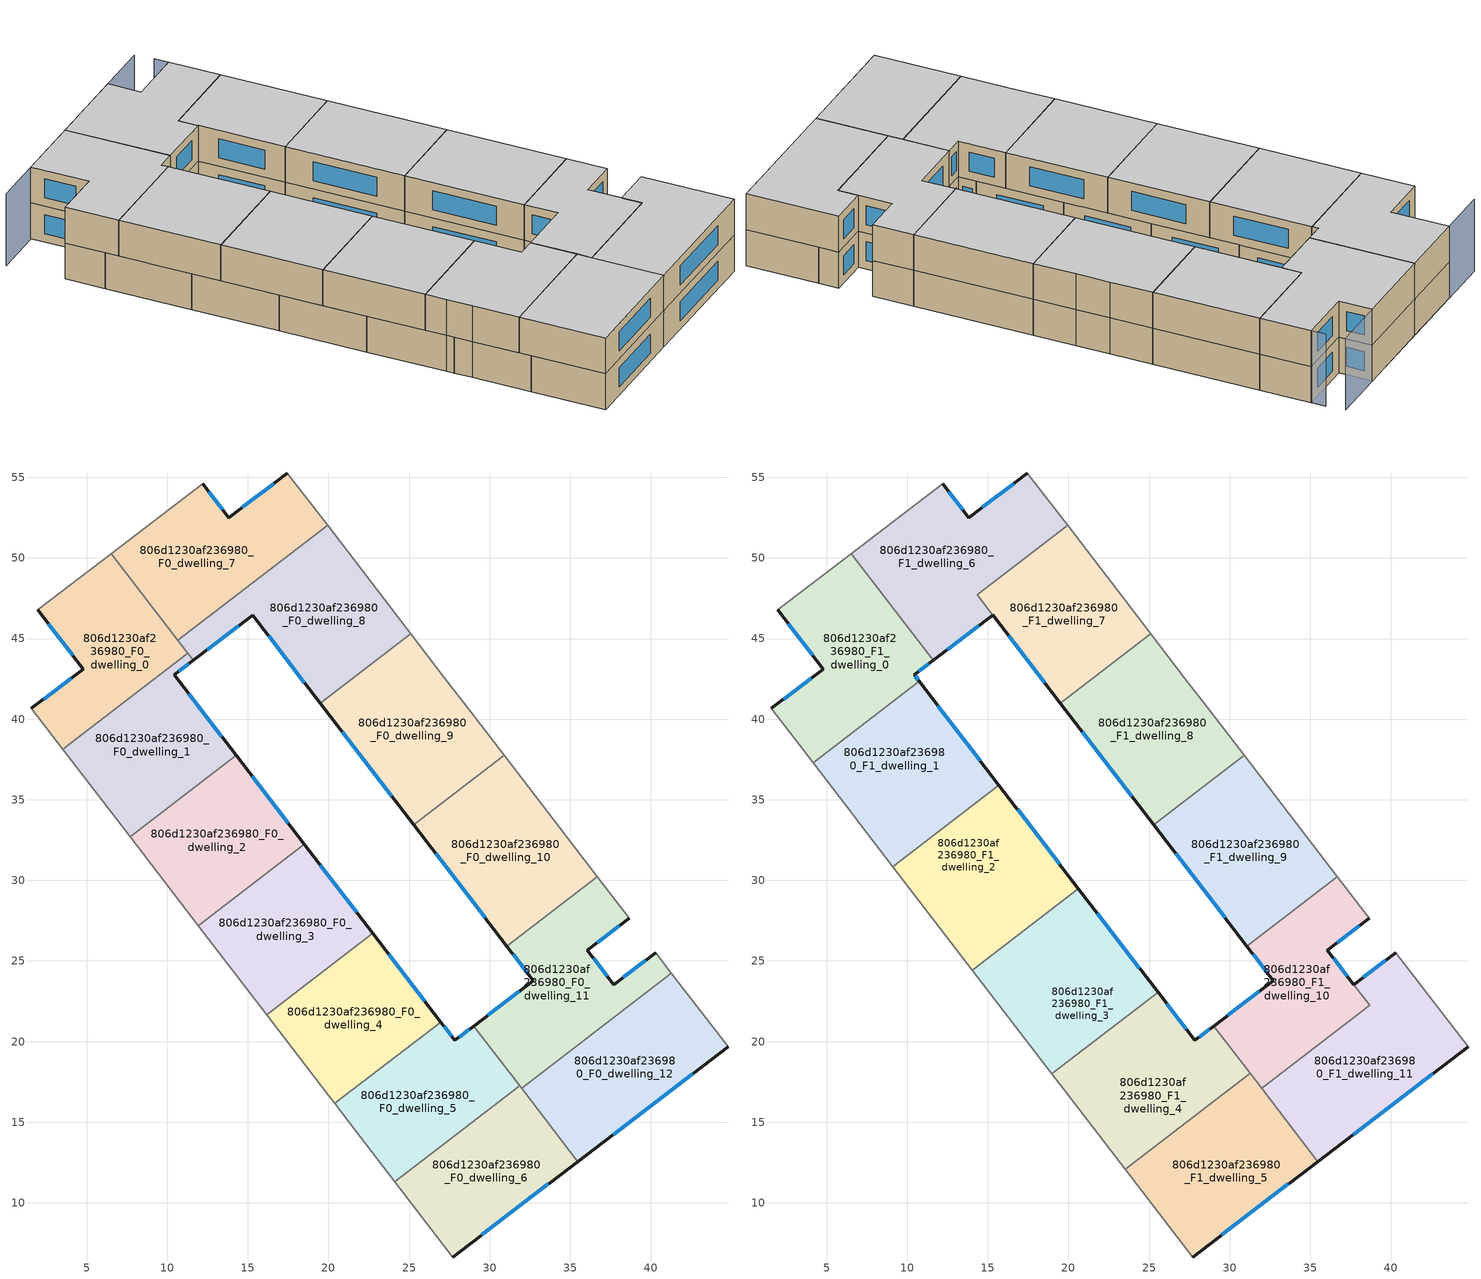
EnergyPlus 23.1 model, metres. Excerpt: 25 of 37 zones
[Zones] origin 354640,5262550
806d1230af236980_F0_dwelling_0
 floor ground (EU_floor_Construction): 6.52,50.27 11.27,44.08 3.53,38.13 1.58,40.66 4.79,43.11 1.96,46.79 z0
 wall outside (EU_wall_Construction): 1.96,46.79 4.79,43.11 1.58,40.66 z0:3
 wall to 806d1230af236980_F0_dwelling_1 (EU_wall_Construction): 3.53,38.13 11.27,44.08 z0:3
 wall adiabatic (EU_wall_Construction): 1.58,40.66 3.53,38.13 / 6.52,50.27 1.96,46.79 z0:3
 wall to 806d1230af236980_F0_dwelling_7 (EU_wall_Construction): 10.66,44.88 6.52,50.27 z0:3
 wall to 806d1230af236980_F0_dwelling_8 (EU_wall_Construction): 11.27,44.08 10.66,44.88 z0:3
 window (EU_Window_Construction): 4.04,42.53 2.34,41.23 / 2.63,45.92 4.13,43.97 z0.7:2.3
806d1230af236980_F0_dwelling_1
 floor ground (EU_floor_Construction): 11.6,43.65 10.43,42.75 14.28,37.75 7.7,32.7 3.53,38.13 11.27,44.08 z0
 wall outside (EU_wall_Construction): 14.28,37.75 10.43,42.75 11.6,43.65 z0:3
 wall to 806d1230af236980_F0_dwelling_2 (EU_wall_Construction): 7.7,32.7 14.28,37.75 z0:3
 wall adiabatic (EU_wall_Construction): 3.53,38.13 7.7,32.7 z0:3
 wall to 806d1230af236980_F0_dwelling_8 (EU_wall_Construction): 11.6,43.65 11.27,44.08 z0:3
 window (EU_Window_Construction): 10.71,42.96 11.33,43.44 / 13.37,38.92 11.33,41.58 z0.7:2.3
806d1230af236980_F0_dwelling_10
 floor ground (EU_floor_Construction): 30.9,37.76 36.69,30.22 31.07,25.91 25.29,33.45 z0
 wall outside (EU_wall_Construction): 25.29,33.45 31.07,25.91 z0:3
 wall to 806d1230af236980_F0_dwelling_9 (EU_wall_Construction): 30.9,37.76 25.29,33.45 z0:3
 wall adiabatic (EU_wall_Construction): 36.69,30.22 30.9,37.76 z0:3
 wall to 806d1230af236980_F0_dwelling_11 (EU_wall_Construction): 31.07,25.91 36.69,30.22 z0:3
 window (EU_Window_Construction): 26.65,31.68 29.72,27.68 z0.7:2.3
806d1230af236980_F0_dwelling_11
 floor ground (EU_floor_Construction): 38.66,27.65 36.06,25.67 37.69,23.54 40.29,25.52 41.28,24.24 31.98,17.1 29.02,20.96 32.71,23.79 31.07,25.91 36.69,30.22 z0
 wall outside (EU_wall_Construction): 40.29,25.52 37.69,23.54 36.06,25.67 38.66,27.65 / 31.07,25.91 32.71,23.79 29.02,20.96 z0:3
 wall adiabatic (EU_wall_Construction): 41.28,24.24 40.29,25.52 / 38.66,27.65 36.69,30.22 z0:3
 wall to 806d1230af236980_F0_dwelling_12 (EU_wall_Construction): 31.98,17.1 41.28,24.24 z0:3
 wall to 806d1230af236980_F0_dwelling_6 (EU_wall_Construction): 29.02,20.96 31.98,17.1 z0:3
 window (EU_Window_Construction): 39.68,25.06 38.3,24.01 / 31.84,23.12 29.88,21.63 / 31.46,25.41 32.32,24.29 / 36.67,26.14 38.05,27.19 / 37.31,24.04 36.45,25.17 z0.7:2.3
806d1230af236980_F0_dwelling_12
 floor ground (EU_floor_Construction): 41.28,24.24 44.78,19.67 35.47,12.56 31.98,17.1 z0
 wall outside (EU_wall_Construction): 35.47,12.56 44.78,19.67 z0:3
 wall adiabatic (EU_wall_Construction): 44.78,19.67 41.28,24.24 z0:3
 wall to 806d1230af236980_F0_dwelling_6 (EU_wall_Construction): 31.98,17.1 35.47,12.56 z0:3
 window (EU_Window_Construction): 37.65,14.23 42.6,18 z0.7:2.3
806d1230af236980_F0_dwelling_2
 floor ground (EU_floor_Construction): 14.28,37.75 18.51,32.23 11.93,27.18 7.7,32.7 z0
 wall outside (EU_wall_Construction): 18.51,32.23 14.28,37.75 z0:3
 wall to 806d1230af236980_F0_dwelling_3 (EU_wall_Construction): 11.93,27.18 18.51,32.23 z0:3
 wall adiabatic (EU_wall_Construction): 7.7,32.7 11.93,27.18 z0:3
 window (EU_Window_Construction): 17.51,33.53 15.27,36.45 z0.7:2.3
806d1230af236980_F0_dwelling_3
 floor ground (EU_floor_Construction): 18.51,32.23 22.74,26.72 16.16,21.67 11.93,27.18 z0
 wall outside (EU_wall_Construction): 22.74,26.72 18.51,32.23 z0:3
 wall to 806d1230af236980_F0_dwelling_4 (EU_wall_Construction): 16.16,21.67 22.74,26.72 z0:3
 wall adiabatic (EU_wall_Construction): 11.93,27.18 16.16,21.67 z0:3
 window (EU_Window_Construction): 21.74,28.02 19.5,30.94 z0.7:2.3
806d1230af236980_F0_dwelling_4
 floor ground (EU_floor_Construction): 22.74,26.72 26.97,21.21 20.39,16.16 20.02,16.65 16.16,21.67 z0
 wall outside (EU_wall_Construction): 26.97,21.21 22.74,26.72 z0:3
 wall adiabatic (EU_wall_Construction): 16.16,21.67 20.02,16.65 20.39,16.16 z0:3
 wall to 806d1230af236980_F0_dwelling_5 (EU_wall_Construction): 20.39,16.16 26.97,21.21 z0:3
 window (EU_Window_Construction): 25.98,22.51 23.73,25.43 z0.7:2.3
806d1230af236980_F0_dwelling_5
 floor ground (EU_floor_Construction): 29.02,20.96 31.86,17.26 24.12,11.31 21.26,15.04 20.39,16.16 26.97,21.21 27.85,20.07 z0
 wall outside (EU_wall_Construction): 29.02,20.96 27.85,20.07 26.97,21.21 z0:3
 wall to 806d1230af236980_F0_dwelling_6 (EU_wall_Construction): 24.12,11.31 31.86,17.26 29.02,20.96 z0:3
 wall adiabatic (EU_wall_Construction): 20.39,16.16 21.26,15.04 24.12,11.31 z0:3
 window (EU_Window_Construction): 27.64,20.34 27.17,20.94 / 28.74,20.75 28.12,20.28 z0.7:2.3
806d1230af236980_F0_dwelling_6
 floor ground (EU_floor_Construction): 31.86,17.26 35.47,12.56 27.7,6.64 24.12,11.31 z0
 wall outside (EU_wall_Construction): 27.7,6.64 35.47,12.56 z0:3
 wall adiabatic (EU_wall_Construction): 24.12,11.31 27.7,6.64 z0:3
 window (EU_Window_Construction): 29.52,8.03 33.64,11.17 z0.7:2.3
806d1230af236980_F0_dwelling_7
 floor ground (EU_floor_Construction): 17.46,55.27 19.95,52.01 10.66,44.88 6.52,50.27 12.19,54.6 13.81,52.49 z0
 wall outside (EU_wall_Construction): 17.46,55.27 13.81,52.49 12.19,54.6 z0:3
 wall to 806d1230af236980_F0_dwelling_8 (EU_wall_Construction): 10.66,44.88 19.95,52.01 z0:3
 wall adiabatic (EU_wall_Construction): 12.19,54.6 6.52,50.27 / 19.95,52.01 17.46,55.27 z0:3
 window (EU_Window_Construction): 13.43,52.98 12.57,54.1 / 16.6,54.61 14.67,53.14 z0.7:2.3
806d1230af236980_F0_dwelling_8
 floor ground (EU_floor_Construction): 19.95,52.01 25.11,45.29 19.5,40.98 15.3,46.46 11.6,43.65 10.66,44.88 z0
 wall outside (EU_wall_Construction): 11.6,43.65 15.3,46.46 19.5,40.98 z0:3
 wall adiabatic (EU_wall_Construction): 25.11,45.29 19.95,52.01 z0:3
 wall to 806d1230af236980_F0_dwelling_9 (EU_wall_Construction): 19.5,40.98 25.11,45.29 z0:3
 window (EU_Window_Construction): 12.47,44.31 14.43,45.8 / 16.29,45.17 18.52,42.27 z0.7:2.3
806d1230af236980_F0_dwelling_9
 floor ground (EU_floor_Construction): 27.19,42.58 28.82,40.47 30.9,37.76 25.29,33.45 19.5,40.98 25.11,45.29 z0
 wall outside (EU_wall_Construction): 19.5,40.98 25.29,33.45 z0:3
 wall adiabatic (EU_wall_Construction): 30.9,37.76 28.82,40.47 27.19,42.58 25.11,45.29 z0:3
 window (EU_Window_Construction): 20.86,39.21 23.93,35.22 z0.7:2.3
806d1230af236980_F1_dwelling_0
 floor to 806d1230af236980_F0_dwelling_0 (EU_floor_Construction): 6.52,50.27 11.27,44.08 3.53,38.13 1.58,40.66 4.79,43.11 1.96,46.79 z3
 floor to 806d1230af236980_F0_dwelling_1 (EU_floor_Construction): 11.27,44.08 11.6,43.65 10.43,42.75 10.75,42.34 4.17,37.29 3.53,38.13 z3
 wall outside (EU_wall_Construction): 10.75,42.34 10.43,42.75 11.6,43.65 / 1.96,46.79 4.79,43.11 1.58,40.66 z3:6
 wall to 806d1230af236980_F1_dwelling_6 (EU_wall_Construction): 11.6,43.65 6.52,50.27 z3:6
 wall to 806d1230af236980_F1_dwelling_1 (EU_wall_Construction): 4.17,37.29 10.75,42.34 z3:6
 wall adiabatic (EU_wall_Construction): 1.58,40.66 4.17,37.29 / 6.52,50.27 1.96,46.79 z3:6
 window (EU_Window_Construction): 10.71,42.96 11.33,43.44 / 10.67,42.44 10.5,42.66 / 4.04,42.53 2.34,41.23 / 2.63,45.92 4.13,43.97 z3.7:5.3
 ceiling to 806d1230af236980_F2_dwelling_0 (EU_floor_Construction): 10.75,42.34 10.43,42.75 11.6,43.65 6.52,50.27 1.96,46.79 4.79,43.11 1.58,40.66 4.17,37.29 z6
806d1230af236980_F1_dwelling_1
 floor to 806d1230af236980_F0_dwelling_1 (EU_floor_Construction): 10.75,42.34 14.27,37.75 7.7,32.7 4.17,37.29 z3
 floor to 806d1230af236980_F0_dwelling_2 (EU_floor_Construction): 14.27,37.75 15.69,35.91 9.11,30.86 7.7,32.7 z3
 wall outside (EU_wall_Construction): 15.69,35.91 10.75,42.34 z3:6
 wall to 806d1230af236980_F1_dwelling_2 (EU_wall_Construction): 9.11,30.86 15.69,35.91 z3:6
 wall adiabatic (EU_wall_Construction): 4.17,37.29 9.11,30.86 z3:6
 window (EU_Window_Construction): 14.53,37.42 11.91,40.83 z3.7:5.3
 ceiling to 806d1230af236980_F2_dwelling_1 (EU_floor_Construction): 15.69,35.91 10.75,42.34 4.17,37.29 9.11,30.86 z6
806d1230af236980_F1_dwelling_10
 floor to 806d1230af236980_F0_dwelling_11 (EU_floor_Construction): 36.69,30.22 38.66,27.65 36.06,25.67 38.68,22.24 31.98,17.1 29.02,20.96 32.71,23.79 31.07,25.91 z3
 wall outside (EU_wall_Construction): 31.07,25.91 32.71,23.79 29.02,20.96 / 37.69,23.54 36.06,25.67 38.66,27.65 z3:6
 wall to 806d1230af236980_F1_dwelling_9 (EU_wall_Construction): 36.69,30.22 31.07,25.91 z3:6
 wall adiabatic (EU_wall_Construction): 38.66,27.65 36.69,30.22 z3:6
 wall to 806d1230af236980_F1_dwelling_11 (EU_wall_Construction): 31.98,17.1 38.68,22.24 37.69,23.54 z3:6
 wall to 806d1230af236980_F1_dwelling_4 (EU_wall_Construction): 29.02,20.96 31.27,18.04 z3:6
 wall to 806d1230af236980_F1_dwelling_5 (EU_wall_Construction): 31.27,18.04 31.98,17.1 z3:6
 window (EU_Window_Construction): 31.84,23.12 29.88,21.63 / 31.46,25.41 32.32,24.29 / 36.67,26.14 38.05,27.19 / 37.31,24.04 36.45,25.17 z3.7:5.3
 ceiling to 806d1230af236980_F2_dwelling_10 (EU_floor_Construction): 38.68,22.24 36.06,25.67 38.66,27.65 36.69,30.22 31.07,25.91 32.71,23.79 29.02,20.96 31.98,17.1 z6
806d1230af236980_F1_dwelling_11
 floor to 806d1230af236980_F0_dwelling_12 (EU_floor_Construction): 41.28,24.23 44.78,19.67 35.47,12.56 31.98,17.1 z3
 floor to 806d1230af236980_F0_dwelling_11 (EU_floor_Construction): 40.29,25.52 41.28,24.23 38.68,22.24 37.69,23.54 z3
 wall outside (EU_wall_Construction): 40.29,25.52 37.69,23.54 / 35.47,12.56 44.78,19.67 z3:6
 wall adiabatic (EU_wall_Construction): 44.78,19.67 40.29,25.52 z3:6
 wall to 806d1230af236980_F1_dwelling_5 (EU_wall_Construction): 31.98,17.1 35.47,12.56 z3:6
 window (EU_Window_Construction): 39.68,25.06 38.3,24.01 / 37.65,14.23 42.6,18 z3.7:5.3
 ceiling to 806d1230af236980_F2_dwelling_11 (EU_floor_Construction): 44.78,19.67 40.29,25.52 37.69,23.54 38.68,22.24 31.98,17.1 35.47,12.56 z6
806d1230af236980_F1_dwelling_2
 floor to 806d1230af236980_F0_dwelling_2 (EU_floor_Construction): 15.69,35.91 18.51,32.23 11.93,27.18 9.11,30.86 z3
 floor to 806d1230af236980_F0_dwelling_3 (EU_floor_Construction): 18.51,32.23 20.62,29.48 14.04,24.43 11.93,27.18 z3
 wall outside (EU_wall_Construction): 20.62,29.48 15.69,35.91 z3:6
 wall to 806d1230af236980_F1_dwelling_3 (EU_wall_Construction): 14.04,24.43 20.62,29.48 z3:6
 wall adiabatic (EU_wall_Construction): 9.11,30.86 14.04,24.43 z3:6
 window (EU_Window_Construction): 19.46,30.99 16.85,34.4 z3.7:5.3
 ceiling to 806d1230af236980_F2_dwelling_2 (EU_floor_Construction): 20.62,29.48 15.69,35.91 9.11,30.86 14.04,24.43 z6
806d1230af236980_F1_dwelling_3
 floor to 806d1230af236980_F0_dwelling_3 (EU_floor_Construction): 20.62,29.48 22.74,26.72 16.16,21.67 14.04,24.43 z3
 floor to 806d1230af236980_F0_dwelling_4 (EU_floor_Construction): 22.74,26.72 25.56,23.05 18.98,18 16.16,21.67 z3
 wall outside (EU_wall_Construction): 25.56,23.05 20.62,29.48 z3:6
 wall to 806d1230af236980_F1_dwelling_4 (EU_wall_Construction): 18.98,18 25.56,23.05 z3:6
 wall adiabatic (EU_wall_Construction): 14.04,24.43 18.98,18 z3:6
 window (EU_Window_Construction): 24.4,24.56 21.78,27.97 z3.7:5.3
 ceiling to 806d1230af236980_F2_dwelling_3 (EU_floor_Construction): 25.56,23.05 20.62,29.48 14.04,24.43 18.98,18 z6
806d1230af236980_F1_dwelling_4
 floor to 806d1230af236980_F0_dwelling_4 (EU_floor_Construction): 25.56,23.05 26.97,21.21 20.39,16.16 20.02,16.65 18.98,18 z3
 floor to 806d1230af236980_F0_dwelling_5 (EU_floor_Construction): 29.02,20.96 31.27,18.04 23.52,12.09 21.26,15.04 20.39,16.16 26.97,21.21 27.85,20.07 z3
 wall outside (EU_wall_Construction): 29.02,20.96 27.85,20.07 25.56,23.05 z3:6
 wall to 806d1230af236980_F1_dwelling_5 (EU_wall_Construction): 23.52,12.09 31.27,18.04 z3:6
 wall adiabatic (EU_wall_Construction): 18.98,18 20.02,16.65 21.26,15.04 23.52,12.09 z3:6
 window (EU_Window_Construction): 27.31,20.77 26.1,22.35 / 28.74,20.75 28.12,20.28 z3.7:5.3
 ceiling to 806d1230af236980_F2_dwelling_4 (EU_floor_Construction): 31.27,18.04 29.02,20.96 27.85,20.07 25.56,23.05 18.98,18 20.02,16.65 21.26,15.04 23.52,12.09 z6
806d1230af236980_F1_dwelling_5
 floor to 806d1230af236980_F0_dwelling_6 (EU_floor_Construction): 31.86,17.26 35.47,12.56 27.7,6.64 24.12,11.31 z3
 floor to 806d1230af236980_F0_dwelling_5 (EU_floor_Construction): 31.27,18.04 31.86,17.26 24.12,11.31 23.52,12.09 z3
 wall outside (EU_wall_Construction): 27.7,6.64 35.47,12.56 z3:6
 wall adiabatic (EU_wall_Construction): 23.52,12.09 27.7,6.64 z3:6
 window (EU_Window_Construction): 29.52,8.03 33.64,11.17 z3.7:5.3
 ceiling to 806d1230af236980_F2_dwelling_5 (EU_floor_Construction): 35.47,12.56 31.27,18.04 23.52,12.09 27.7,6.64 z6
806d1230af236980_F1_dwelling_6
 floor to 806d1230af236980_F0_dwelling_7 (EU_floor_Construction): 17.46,55.27 19.95,52.01 10.66,44.88 6.52,50.27 12.19,54.6 13.81,52.49 z3
 floor to 806d1230af236980_F0_dwelling_8 (EU_floor_Construction): 14.34,47.71 15.3,46.46 11.6,43.65 10.66,44.88 z3
 wall outside (EU_wall_Construction): 17.46,55.27 13.81,52.49 12.19,54.6 / 11.6,43.65 15.3,46.46 z3:6
 wall adiabatic (EU_wall_Construction): 12.19,54.6 6.52,50.27 / 19.95,52.01 17.46,55.27 z3:6
 wall to 806d1230af236980_F1_dwelling_7 (EU_wall_Construction): 15.3,46.46 14.34,47.71 19.95,52.01 z3:6
 window (EU_Window_Construction): 13.43,52.98 12.57,54.1 / 16.6,54.61 14.67,53.14 / 12.47,44.31 14.43,45.8 z3.7:5.3
 ceiling to 806d1230af236980_F2_dwelling_6 (EU_floor_Construction): 15.3,46.46 14.34,47.71 19.95,52.01 17.46,55.27 13.81,52.49 12.19,54.6 6.52,50.27 11.6,43.65 z6
806d1230af236980_F1_dwelling_7
 floor to 806d1230af236980_F0_dwelling_8 (EU_floor_Construction): 19.95,52.01 25.11,45.29 19.5,40.98 14.34,47.71 z3
 wall outside (EU_wall_Construction): 15.3,46.46 19.5,40.98 z3:6
 wall to 806d1230af236980_F1_dwelling_8 (EU_wall_Construction): 19.5,40.98 25.11,45.29 z3:6
 wall adiabatic (EU_wall_Construction): 25.11,45.29 19.95,52.01 z3:6
 window (EU_Window_Construction): 16.29,45.17 18.52,42.27 z3.7:5.3
 ceiling to 806d1230af236980_F2_dwelling_7 (EU_floor_Construction): 25.11,45.29 19.95,52.01 14.34,47.71 19.5,40.98 z6
806d1230af236980_F1_dwelling_8
 floor to 806d1230af236980_F0_dwelling_9 (EU_floor_Construction): 27.19,42.58 28.82,40.47 30.9,37.76 25.29,33.45 19.5,40.98 25.11,45.29 z3
 wall outside (EU_wall_Construction): 19.5,40.98 25.29,33.45 z3:6
 wall to 806d1230af236980_F1_dwelling_9 (EU_wall_Construction): 25.29,33.45 30.9,37.76 z3:6
 wall adiabatic (EU_wall_Construction): 30.9,37.76 28.82,40.47 27.19,42.58 25.11,45.29 z3:6
 window (EU_Window_Construction): 20.86,39.21 23.93,35.22 z3.7:5.3
 ceiling to 806d1230af236980_F2_dwelling_8 (EU_floor_Construction): 30.9,37.76 28.82,40.47 27.19,42.58 25.11,45.29 19.5,40.98 25.29,33.45 z6
806d1230af236980_F1_dwelling_9
 floor to 806d1230af236980_F0_dwelling_10 (EU_floor_Construction): 30.9,37.76 36.69,30.22 31.07,25.91 25.29,33.45 z3
 wall outside (EU_wall_Construction): 25.29,33.45 31.07,25.91 z3:6
 wall adiabatic (EU_wall_Construction): 36.69,30.22 30.9,37.76 z3:6
 window (EU_Window_Construction): 26.65,31.68 29.72,27.68 z3.7:5.3
 ceiling to 806d1230af236980_F2_dwelling_9 (EU_floor_Construction): 36.69,30.22 30.9,37.76 25.29,33.45 31.07,25.91 z6
shading: 27.67,41.89 16.76,56.18 / 15.73,57.3 -1.34,44.27 z0:6
[Building]
EU S2 Campaign: North Axis=0; Terrain=City; Solar Distribution=FullExterior
[Site:Location]
Budapest.Ferenc.Liszt.Intl.AP: Latitude=47.437; Longitude=19.256; Time Zone=1; Elevation=185
[SizingPeriod:WeatherFileDays]
AnnualSizingPeriod: Begin Month=1; Begin Day of Month=1; End Month=12; End Day of Month=31; Day of Week for Start Day=Monday; Use Weather File Daylight Saving Period=No; Use Weather File Rain and Snow Indicators=No
[MATERIAL]
EU_InternalMass_Material: Roughness=MediumRough; Thickness=0.1; Conductivity=1; Density=1800; Specific Heat=900; Thermal Absorptance=0.9; Solar Absorptance=0.7; Visible Absorptance=0.7
[MATERIAL:NOMASS] Roughness=MediumRough; Thermal Absorptance=0.9; Solar Absorptance=0.7; Visible Absorptance=0.7
Name | Thermal Resistance
EU_wall_NoMass | 0.832559
EU_floor_NoMass | 0.872794
[WINDOWMATERIAL:SIMPLEGLAZINGSYSTEM]
EU_Window_SimpleGlazing: UFactor=2.79869; Solar Heat Gain Coefficient=0.75; Visible Transmittance=0.75
[CONSTRUCTION]
EU_wall_Construction: EU_wall_NoMass
EU_floor_Construction: EU_floor_NoMass
EU_Window_Construction: EU_Window_SimpleGlazing
EU_InternalMass_Construction: EU_InternalMass_Material
[ZONE] Type=1; Multiplier=1; Ceiling Height=autocalculate; Floor Area=autocalculate; Part of Total Floor Area=Yes
Name | Volume
806d1230af236980_F0_dwelling_0 | 172.861
806d1230af236980_F1_dwelling_0; 806d1230af236980_F0_dwelling_10; 806d1230af236980_F0_dwelling_8; 806d1230af236980_F1_dwelling_9 | 201.675
806d1230af236980_F0_dwelling_1 | 172.847
806d1230af236980_F1_dwelling_1; 806d1230af236980_F0_dwelling_12 | 201.673
806d1230af236980_F1_dwelling_10 | 185.695
806d1230af236980_F0_dwelling_11 | 201.661
806d1230af236980_F1_dwelling_11 | 217.629
806d1230af236980_F0_dwelling_2; 806d1230af236980_F0_dwelling_6 | 172.86
806d1230af236980_F1_dwelling_2 | 201.653
806d1230af236980_F0_dwelling_3 | 172.857
806d1230af236980_F1_dwelling_3 | 201.687
806d1230af236980_F0_dwelling_4 | 172.848
806d1230af236980_F1_dwelling_4 | 201.69
806d1230af236980_F0_dwelling_5 | 172.867
806d1230af236980_F1_dwelling_5 | 201.652
806d1230af236980_F1_dwelling_6 | 223.427
806d1230af236980_F0_dwelling_7 | 201.654
806d1230af236980_F1_dwelling_7 | 179.832
806d1230af236980_F1_dwelling_8; 806d1230af236980_F0_dwelling_9 | 201.641
[INTERNALMASS] Construction=EU_InternalMass_Construction
Name | Zone or ZoneList | Surface Area
806d1230af236980_F0_dwelling_0_EU_InternalMass | 806d1230af236980_F0_dwelling_0 | 57.6204
806d1230af236980_F0_dwelling_1_EU_InternalMass | 806d1230af236980_F0_dwelling_1 | 57.6157
806d1230af236980_F0_dwelling_2_EU_InternalMass | 806d1230af236980_F0_dwelling_2 | 57.62
806d1230af236980_F0_dwelling_3_EU_InternalMass | 806d1230af236980_F0_dwelling_3 | 57.6191
806d1230af236980_F0_dwelling_4_EU_InternalMass | 806d1230af236980_F0_dwelling_4 | 57.616
806d1230af236980_F0_dwelling_5_EU_InternalMass | 806d1230af236980_F0_dwelling_5 | 57.622
806d1230af236980_F0_dwelling_6_EU_InternalMass | 806d1230af236980_F0_dwelling_6 | 57.6236
806d1230af236980_F0_dwelling_7_EU_InternalMass | 806d1230af236980_F0_dwelling_7 | 67.218
806d1230af236980_F0_dwelling_8_EU_InternalMass | 806d1230af236980_F0_dwelling_8 | 67.2247
806d1230af236980_F0_dwelling_9_EU_InternalMass | 806d1230af236980_F0_dwelling_9 | 67.2138
806d1230af236980_F0_dwelling_10_EU_InternalMass | 806d1230af236980_F0_dwelling_10 | 67.2249
806d1230af236980_F0_dwelling_11_EU_InternalMass | 806d1230af236980_F0_dwelling_11 | 67.2201
806d1230af236980_F0_dwelling_12_EU_InternalMass | 806d1230af236980_F0_dwelling_12 | 67.2244
806d1230af236980_F1_dwelling_0_EU_InternalMass | 806d1230af236980_F1_dwelling_0 | 67.2251
806d1230af236980_F1_dwelling_1_EU_InternalMass | 806d1230af236980_F1_dwelling_1 | 67.2243
806d1230af236980_F1_dwelling_2_EU_InternalMass | 806d1230af236980_F1_dwelling_2 | 67.2176
806d1230af236980_F1_dwelling_3_EU_InternalMass | 806d1230af236980_F1_dwelling_3 | 67.2291
806d1230af236980_F1_dwelling_4_EU_InternalMass | 806d1230af236980_F1_dwelling_4 | 67.23
806d1230af236980_F1_dwelling_5_EU_InternalMass | 806d1230af236980_F1_dwelling_5 | 67.2174
806d1230af236980_F1_dwelling_6_EU_InternalMass | 806d1230af236980_F1_dwelling_6 | 74.4765
806d1230af236980_F1_dwelling_7_EU_InternalMass | 806d1230af236980_F1_dwelling_7 | 59.9662
806d1230af236980_F1_dwelling_8_EU_InternalMass | 806d1230af236980_F1_dwelling_8 | 67.2138
806d1230af236980_F1_dwelling_9_EU_InternalMass | 806d1230af236980_F1_dwelling_9 | 67.2249
806d1230af236980_F1_dwelling_10_EU_InternalMass | 806d1230af236980_F1_dwelling_10 | 61.8979
806d1230af236980_F1_dwelling_11_EU_InternalMass | 806d1230af236980_F1_dwelling_11 | 72.5466
[OTHEREQUIPMENT] Fuel Type=Electricity; Design Level Calculation Method=Watts/Area; Power per Zone Floor Area=1; Fraction Latent=0; Fraction Radiant=0; Fraction Lost=0; Carbon Dioxide Generation Rate=0; EndUse Subcategory=EU_Step8_InternalGains
Name | Zone or ZoneList or Space or SpaceList | Schedule
EU_Step8_InternalGain_806d1230af236980_F0_dwelling_0_f000 | 806d1230af236980_F0_dwelling_0 | EU_Step8_GainSchedule_806d1230af236980_F0_dwelling_0_f000
EU_Step8_InternalGain_806d1230af236980_F0_dwelling_1_f000 | 806d1230af236980_F0_dwelling_1 | EU_Step8_GainSchedule_806d1230af236980_F0_dwelling_1_f000
EU_Step8_InternalGain_806d1230af236980_F0_dwelling_2_f000 | 806d1230af236980_F0_dwelling_2 | EU_Step8_GainSchedule_806d1230af236980_F0_dwelling_2_f000
EU_Step8_InternalGain_806d1230af236980_F0_dwelling_3_f000 | 806d1230af236980_F0_dwelling_3 | EU_Step8_GainSchedule_806d1230af236980_F0_dwelling_3_f000
EU_Step8_InternalGain_806d1230af236980_F0_dwelling_4_f000 | 806d1230af236980_F0_dwelling_4 | EU_Step8_GainSchedule_806d1230af236980_F0_dwelling_4_f000
EU_Step8_InternalGain_806d1230af236980_F0_dwelling_5_f000 | 806d1230af236980_F0_dwelling_5 | EU_Step8_GainSchedule_806d1230af236980_F0_dwelling_5_f000
EU_Step8_InternalGain_806d1230af236980_F0_dwelling_6_f000 | 806d1230af236980_F0_dwelling_6 | EU_Step8_GainSchedule_806d1230af236980_F0_dwelling_6_f000
EU_Step8_InternalGain_806d1230af236980_F0_dwelling_7_f000 | 806d1230af236980_F0_dwelling_7 | EU_Step8_GainSchedule_806d1230af236980_F0_dwelling_7_f000
EU_Step8_InternalGain_806d1230af236980_F0_dwelling_8_f000 | 806d1230af236980_F0_dwelling_8 | EU_Step8_GainSchedule_806d1230af236980_F0_dwelling_8_f000
EU_Step8_InternalGain_806d1230af236980_F0_dwelling_9_f000 | 806d1230af236980_F0_dwelling_9 | EU_Step8_GainSchedule_806d1230af236980_F0_dwelling_9_f000
EU_Step8_InternalGain_806d1230af236980_F0_dwelling_10_f000 | 806d1230af236980_F0_dwelling_10 | EU_Step8_GainSchedule_806d1230af236980_F0_dwelling_10_f000
EU_Step8_InternalGain_806d1230af236980_F0_dwelling_11_f000 | 806d1230af236980_F0_dwelling_11 | EU_Step8_GainSchedule_806d1230af236980_F0_dwelling_11_f000
EU_Step8_InternalGain_806d1230af236980_F0_dwelling_12_f000 | 806d1230af236980_F0_dwelling_12 | EU_Step8_GainSchedule_806d1230af236980_F0_dwelling_12_f000
EU_Step8_InternalGain_806d1230af236980_F1_dwelling_0_f000 | 806d1230af236980_F1_dwelling_0 | EU_Step8_GainSchedule_806d1230af236980_F1_dwelling_0_f000
EU_Step8_InternalGain_806d1230af236980_F1_dwelling_1_f000 | 806d1230af236980_F1_dwelling_1 | EU_Step8_GainSchedule_806d1230af236980_F1_dwelling_1_f000
EU_Step8_InternalGain_806d1230af236980_F1_dwelling_2_f000 | 806d1230af236980_F1_dwelling_2 | EU_Step8_GainSchedule_806d1230af236980_F1_dwelling_2_f000
EU_Step8_InternalGain_806d1230af236980_F1_dwelling_3_f000 | 806d1230af236980_F1_dwelling_3 | EU_Step8_GainSchedule_806d1230af236980_F1_dwelling_3_f000
EU_Step8_InternalGain_806d1230af236980_F1_dwelling_4_f000 | 806d1230af236980_F1_dwelling_4 | EU_Step8_GainSchedule_806d1230af236980_F1_dwelling_4_f000
EU_Step8_InternalGain_806d1230af236980_F1_dwelling_5_f000 | 806d1230af236980_F1_dwelling_5 | EU_Step8_GainSchedule_806d1230af236980_F1_dwelling_5_f000
EU_Step8_InternalGain_806d1230af236980_F1_dwelling_6_f000 | 806d1230af236980_F1_dwelling_6 | EU_Step8_GainSchedule_806d1230af236980_F1_dwelling_6_f000
EU_Step8_InternalGain_806d1230af236980_F1_dwelling_7_f000 | 806d1230af236980_F1_dwelling_7 | EU_Step8_GainSchedule_806d1230af236980_F1_dwelling_7_f000
EU_Step8_InternalGain_806d1230af236980_F1_dwelling_8_f000 | 806d1230af236980_F1_dwelling_8 | EU_Step8_GainSchedule_806d1230af236980_F1_dwelling_8_f000
EU_Step8_InternalGain_806d1230af236980_F1_dwelling_9_f000 | 806d1230af236980_F1_dwelling_9 | EU_Step8_GainSchedule_806d1230af236980_F1_dwelling_9_f000
EU_Step8_InternalGain_806d1230af236980_F1_dwelling_10_f000 | 806d1230af236980_F1_dwelling_10 | EU_Step8_GainSchedule_806d1230af236980_F1_dwelling_10_f000
EU_Step8_InternalGain_806d1230af236980_F1_dwelling_11_f000 | 806d1230af236980_F1_dwelling_11 | EU_Step8_GainSchedule_806d1230af236980_F1_dwelling_11_f000
[ZONEVENTILATION:DESIGNFLOWRATE] Schedule=EU_AlwaysOn; Design Flow Rate Calculation Method=AirChanges/Hour; Air Changes per Hour=0.475469; Ventilation Type=Natural; Fan Pressure Rise=0; Fan Total Efficiency=1; Constant Term Coefficient=1; Temperature Term Coefficient=0; Velocity Term Coefficient=0; Velocity Squared Term Coefficient=0; Minimum Indoor Temperature=-100; Maximum Indoor Temperature=100; Delta Temperature=-100; Minimum Outdoor Temperature=-100; Maximum Outdoor Temperature=100; Maximum Wind Speed=40
Name | Zone or ZoneList or Space or SpaceList
EU_ConstantAir_806d1230af236980_F0_dwelling_0 | 806d1230af236980_F0_dwelling_0
EU_ConstantAir_806d1230af236980_F0_dwelling_1 | 806d1230af236980_F0_dwelling_1
EU_ConstantAir_806d1230af236980_F0_dwelling_2 | 806d1230af236980_F0_dwelling_2
EU_ConstantAir_806d1230af236980_F0_dwelling_3 | 806d1230af236980_F0_dwelling_3
EU_ConstantAir_806d1230af236980_F0_dwelling_4 | 806d1230af236980_F0_dwelling_4
EU_ConstantAir_806d1230af236980_F0_dwelling_5 | 806d1230af236980_F0_dwelling_5
EU_ConstantAir_806d1230af236980_F0_dwelling_6 | 806d1230af236980_F0_dwelling_6
EU_ConstantAir_806d1230af236980_F0_dwelling_7 | 806d1230af236980_F0_dwelling_7
EU_ConstantAir_806d1230af236980_F0_dwelling_8 | 806d1230af236980_F0_dwelling_8
EU_ConstantAir_806d1230af236980_F0_dwelling_9 | 806d1230af236980_F0_dwelling_9
EU_ConstantAir_806d1230af236980_F0_dwelling_10 | 806d1230af236980_F0_dwelling_10
EU_ConstantAir_806d1230af236980_F0_dwelling_11 | 806d1230af236980_F0_dwelling_11
EU_ConstantAir_806d1230af236980_F0_dwelling_12 | 806d1230af236980_F0_dwelling_12
EU_ConstantAir_806d1230af236980_F1_dwelling_0 | 806d1230af236980_F1_dwelling_0
EU_ConstantAir_806d1230af236980_F1_dwelling_1 | 806d1230af236980_F1_dwelling_1
EU_ConstantAir_806d1230af236980_F1_dwelling_2 | 806d1230af236980_F1_dwelling_2
EU_ConstantAir_806d1230af236980_F1_dwelling_3 | 806d1230af236980_F1_dwelling_3
EU_ConstantAir_806d1230af236980_F1_dwelling_4 | 806d1230af236980_F1_dwelling_4
EU_ConstantAir_806d1230af236980_F1_dwelling_5 | 806d1230af236980_F1_dwelling_5
EU_ConstantAir_806d1230af236980_F1_dwelling_6 | 806d1230af236980_F1_dwelling_6
EU_ConstantAir_806d1230af236980_F1_dwelling_7 | 806d1230af236980_F1_dwelling_7
EU_ConstantAir_806d1230af236980_F1_dwelling_8 | 806d1230af236980_F1_dwelling_8
EU_ConstantAir_806d1230af236980_F1_dwelling_9 | 806d1230af236980_F1_dwelling_9
EU_ConstantAir_806d1230af236980_F1_dwelling_10 | 806d1230af236980_F1_dwelling_10
EU_ConstantAir_806d1230af236980_F1_dwelling_11 | 806d1230af236980_F1_dwelling_11
[HVACTEMPLATE:THERMOSTAT] Constant Heating Setpoint=20; Constant Cooling Setpoint=50
EU_HeatOnly_806d1230af236980_F0_dwelling_0; EU_HeatOnly_806d1230af236980_F0_dwelling_1; EU_HeatOnly_806d1230af236980_F0_dwelling_2; EU_HeatOnly_806d1230af236980_F0_dwelling_3; EU_HeatOnly_806d1230af236980_F0_dwelling_4; EU_HeatOnly_806d1230af236980_F0_dwelling_5; EU_HeatOnly_806d1230af236980_F0_dwelling_6; EU_HeatOnly_806d1230af236980_F0_dwelling_7; EU_HeatOnly_806d1230af236980_F0_dwelling_8; EU_HeatOnly_806d1230af236980_F0_dwelling_9; EU_HeatOnly_806d1230af236980_F0_dwelling_10; EU_HeatOnly_806d1230af236980_F0_dwelling_11; EU_HeatOnly_806d1230af236980_F0_dwelling_12; EU_HeatOnly_806d1230af236980_F1_dwelling_0; EU_HeatOnly_806d1230af236980_F1_dwelling_1; EU_HeatOnly_806d1230af236980_F1_dwelling_2; EU_HeatOnly_806d1230af236980_F1_dwelling_3; EU_HeatOnly_806d1230af236980_F1_dwelling_4; EU_HeatOnly_806d1230af236980_F1_dwelling_5; EU_HeatOnly_806d1230af236980_F1_dwelling_6; EU_HeatOnly_806d1230af236980_F1_dwelling_7; EU_HeatOnly_806d1230af236980_F1_dwelling_8; EU_HeatOnly_806d1230af236980_F1_dwelling_9; EU_HeatOnly_806d1230af236980_F1_dwelling_10; EU_HeatOnly_806d1230af236980_F1_dwelling_11; EU_HeatOnly_806d1230af236980_F2_dwelling_0; EU_HeatOnly_806d1230af236980_F2_dwelling_1; EU_HeatOnly_806d1230af236980_F2_dwelling_2; EU_HeatOnly_806d1230af236980_F2_dwelling_3; EU_HeatOnly_806d1230af236980_F2_dwelling_4; EU_HeatOnly_806d1230af236980_F2_dwelling_5; EU_HeatOnly_806d1230af236980_F2_dwelling_6; EU_HeatOnly_806d1230af236980_F2_dwelling_7; EU_HeatOnly_806d1230af236980_F2_dwelling_8; EU_HeatOnly_806d1230af236980_F2_dwelling_9; EU_HeatOnly_806d1230af236980_F2_dwelling_10; EU_HeatOnly_806d1230af236980_F2_dwelling_11
[HVACTEMPLATE:ZONE:IDEALLOADSAIRSYSTEM] System Availability Schedule=EU_AlwaysOn; Maximum Heating Supply Air Temperature=50; Minimum Cooling Supply Air Temperature=13; Maximum Heating Supply Air Humidity Ratio=0.0156; Minimum Cooling Supply Air Humidity Ratio=0.0077; Heating Limit=NoLimit; Cooling Limit=NoLimit; Heating Availability Schedule=EU_AlwaysOn; Cooling Availability Schedule=EU_CoolingOff; Dehumidification Control Type=ConstantSensibleHeatRatio; Cooling Sensible Heat Ratio=0.7; Dehumidification Setpoint=60; Humidification Control Type=None; Humidification Setpoint=30; Outdoor Air Method=None; Outdoor Air Flow Rate per Person=0.00944; Outdoor Air Flow Rate per Zone Floor Area=0; Outdoor Air Flow Rate per Zone=0; Demand Controlled Ventilation Type=None; Outdoor Air Economizer Type=NoEconomizer; Heat Recovery Type=None; Sensible Heat Recovery Effectiveness=0.7; Latent Heat Recovery Effectiveness=0.65
Name | Template Thermostat
806d1230af236980_F0_dwelling_0 | EU_HeatOnly_806d1230af236980_F0_dwelling_0
806d1230af236980_F0_dwelling_1 | EU_HeatOnly_806d1230af236980_F0_dwelling_1
806d1230af236980_F0_dwelling_2 | EU_HeatOnly_806d1230af236980_F0_dwelling_2
806d1230af236980_F0_dwelling_3 | EU_HeatOnly_806d1230af236980_F0_dwelling_3
806d1230af236980_F0_dwelling_4 | EU_HeatOnly_806d1230af236980_F0_dwelling_4
806d1230af236980_F0_dwelling_5 | EU_HeatOnly_806d1230af236980_F0_dwelling_5
806d1230af236980_F0_dwelling_6 | EU_HeatOnly_806d1230af236980_F0_dwelling_6
806d1230af236980_F0_dwelling_7 | EU_HeatOnly_806d1230af236980_F0_dwelling_7
806d1230af236980_F0_dwelling_8 | EU_HeatOnly_806d1230af236980_F0_dwelling_8
806d1230af236980_F0_dwelling_9 | EU_HeatOnly_806d1230af236980_F0_dwelling_9
806d1230af236980_F0_dwelling_10 | EU_HeatOnly_806d1230af236980_F0_dwelling_10
806d1230af236980_F0_dwelling_11 | EU_HeatOnly_806d1230af236980_F0_dwelling_11
806d1230af236980_F0_dwelling_12 | EU_HeatOnly_806d1230af236980_F0_dwelling_12
806d1230af236980_F1_dwelling_0 | EU_HeatOnly_806d1230af236980_F1_dwelling_0
806d1230af236980_F1_dwelling_1 | EU_HeatOnly_806d1230af236980_F1_dwelling_1
806d1230af236980_F1_dwelling_2 | EU_HeatOnly_806d1230af236980_F1_dwelling_2
806d1230af236980_F1_dwelling_3 | EU_HeatOnly_806d1230af236980_F1_dwelling_3
806d1230af236980_F1_dwelling_4 | EU_HeatOnly_806d1230af236980_F1_dwelling_4
806d1230af236980_F1_dwelling_5 | EU_HeatOnly_806d1230af236980_F1_dwelling_5
806d1230af236980_F1_dwelling_6 | EU_HeatOnly_806d1230af236980_F1_dwelling_6
806d1230af236980_F1_dwelling_7 | EU_HeatOnly_806d1230af236980_F1_dwelling_7
806d1230af236980_F1_dwelling_8 | EU_HeatOnly_806d1230af236980_F1_dwelling_8
806d1230af236980_F1_dwelling_9 | EU_HeatOnly_806d1230af236980_F1_dwelling_9
806d1230af236980_F1_dwelling_10 | EU_HeatOnly_806d1230af236980_F1_dwelling_10
806d1230af236980_F1_dwelling_11 | EU_HeatOnly_806d1230af236980_F1_dwelling_11
[SIZING:ZONE] Zone Cooling Design Supply Air Temperature Input Method=SupplyAirTemperature; Zone Cooling Design Supply Air Temperature=13; Zone Heating Design Supply Air Temperature Input Method=SupplyAirTemperature; Zone Heating Design Supply Air Temperature=50; Zone Cooling Design Supply Air Humidity Ratio=0.008; Zone Heating Design Supply Air Humidity Ratio=0.008; Cooling Design Air Flow Method=DesignDay; Cooling Design Air Flow Rate=0; Cooling Minimum Air Flow per Zone Floor Area=0.000762; Cooling Minimum Air Flow=0; Cooling Minimum Air Flow Fraction=0.2; Heating Design Air Flow Method=DesignDay; Heating Design Air Flow Rate=0; Heating Maximum Air Flow per Zone Floor Area=0.002032; Heating Maximum Air Flow=0.141576; Heating Maximum Air Flow Fraction=0.3; Account for Dedicated Outdoor Air System=No; Dedicated Outdoor Air System Control Strategy=NeutralSupplyAir; Dedicated Outdoor Air Low Setpoint Temperature for Design=autosize; Dedicated Outdoor Air High Setpoint Temperature for Design=autosize; Zone Load Sizing Method=Sensible Load Only No Latent Load; Zone Latent Cooling Design Supply Air Humidity Ratio Input Method=HumidityRatioDifference; Zone Cooling Design Supply Air Humidity Ratio Difference=0.005; Zone Latent Heating Design Supply Air Humidity Ratio Input Method=HumidityRatioDifference; Zone Humidification Design Supply Air Humidity Ratio Difference=0.005
806d1230af236980_F0_dwelling_0; 806d1230af236980_F0_dwelling_1; 806d1230af236980_F0_dwelling_2; 806d1230af236980_F0_dwelling_3; 806d1230af236980_F0_dwelling_4; 806d1230af236980_F0_dwelling_5; 806d1230af236980_F0_dwelling_6; 806d1230af236980_F0_dwelling_7; 806d1230af236980_F0_dwelling_8; 806d1230af236980_F0_dwelling_9; 806d1230af236980_F0_dwelling_10; 806d1230af236980_F0_dwelling_11; 806d1230af236980_F0_dwelling_12; 806d1230af236980_F1_dwelling_0; 806d1230af236980_F1_dwelling_1; 806d1230af236980_F1_dwelling_2; 806d1230af236980_F1_dwelling_3; 806d1230af236980_F1_dwelling_4; 806d1230af236980_F1_dwelling_5; 806d1230af236980_F1_dwelling_6; 806d1230af236980_F1_dwelling_7; 806d1230af236980_F1_dwelling_8; 806d1230af236980_F1_dwelling_9; 806d1230af236980_F1_dwelling_10; 806d1230af236980_F1_dwelling_11
[SCHEDULE:CONSTANT]
Name | Hourly Value
EU_AlwaysOn | 1
EU_CoolingOff | 0
[SCHEDULE:FILE] Column Number=1; Rows to Skip at Top=0; Number of Hours of Data=8760; Column Separator=Comma; Interpolate to Timestep=No; Minutes per Item=60; Adjust Schedule for Daylight Savings=Yes
Name | File
EU_Step8_GainSchedule_806d1230af236980_F0_dwelling_0_f000 | ../../schedules/806d1230af236980/806d1230af236980_F0_dwelling_0_f000_gain.csv
EU_Step8_GainSchedule_806d1230af236980_F0_dwelling_1_f000 | ../../schedules/806d1230af236980/806d1230af236980_F0_dwelling_1_f000_gain.csv
EU_Step8_GainSchedule_806d1230af236980_F0_dwelling_2_f000 | ../../schedules/806d1230af236980/806d1230af236980_F0_dwelling_2_f000_gain.csv
EU_Step8_GainSchedule_806d1230af236980_F0_dwelling_3_f000 | ../../schedules/806d1230af236980/806d1230af236980_F0_dwelling_3_f000_gain.csv
EU_Step8_GainSchedule_806d1230af236980_F0_dwelling_4_f000 | ../../schedules/806d1230af236980/806d1230af236980_F0_dwelling_4_f000_gain.csv
EU_Step8_GainSchedule_806d1230af236980_F0_dwelling_5_f000 | ../../schedules/806d1230af236980/806d1230af236980_F0_dwelling_5_f000_gain.csv
EU_Step8_GainSchedule_806d1230af236980_F0_dwelling_6_f000 | ../../schedules/806d1230af236980/806d1230af236980_F0_dwelling_6_f000_gain.csv
EU_Step8_GainSchedule_806d1230af236980_F0_dwelling_7_f000 | ../../schedules/806d1230af236980/806d1230af236980_F0_dwelling_7_f000_gain.csv
EU_Step8_GainSchedule_806d1230af236980_F0_dwelling_8_f000 | ../../schedules/806d1230af236980/806d1230af236980_F0_dwelling_8_f000_gain.csv
EU_Step8_GainSchedule_806d1230af236980_F0_dwelling_9_f000 | ../../schedules/806d1230af236980/806d1230af236980_F0_dwelling_9_f000_gain.csv
EU_Step8_GainSchedule_806d1230af236980_F0_dwelling_10_f000 | ../../schedules/806d1230af236980/806d1230af236980_F0_dwelling_10_f000_gain.csv
EU_Step8_GainSchedule_806d1230af236980_F0_dwelling_11_f000 | ../../schedules/806d1230af236980/806d1230af236980_F0_dwelling_11_f000_gain.csv
EU_Step8_GainSchedule_806d1230af236980_F0_dwelling_12_f000 | ../../schedules/806d1230af236980/806d1230af236980_F0_dwelling_12_f000_gain.csv
EU_Step8_GainSchedule_806d1230af236980_F1_dwelling_0_f000 | ../../schedules/806d1230af236980/806d1230af236980_F1_dwelling_0_f000_gain.csv
EU_Step8_GainSchedule_806d1230af236980_F1_dwelling_1_f000 | ../../schedules/806d1230af236980/806d1230af236980_F1_dwelling_1_f000_gain.csv
EU_Step8_GainSchedule_806d1230af236980_F1_dwelling_2_f000 | ../../schedules/806d1230af236980/806d1230af236980_F1_dwelling_2_f000_gain.csv
EU_Step8_GainSchedule_806d1230af236980_F1_dwelling_3_f000 | ../../schedules/806d1230af236980/806d1230af236980_F1_dwelling_3_f000_gain.csv
EU_Step8_GainSchedule_806d1230af236980_F1_dwelling_4_f000 | ../../schedules/806d1230af236980/806d1230af236980_F1_dwelling_4_f000_gain.csv
EU_Step8_GainSchedule_806d1230af236980_F1_dwelling_5_f000 | ../../schedules/806d1230af236980/806d1230af236980_F1_dwelling_5_f000_gain.csv
EU_Step8_GainSchedule_806d1230af236980_F1_dwelling_6_f000 | ../../schedules/806d1230af236980/806d1230af236980_F1_dwelling_6_f000_gain.csv
EU_Step8_GainSchedule_806d1230af236980_F1_dwelling_7_f000 | ../../schedules/806d1230af236980/806d1230af236980_F1_dwelling_7_f000_gain.csv
EU_Step8_GainSchedule_806d1230af236980_F1_dwelling_8_f000 | ../../schedules/806d1230af236980/806d1230af236980_F1_dwelling_8_f000_gain.csv
EU_Step8_GainSchedule_806d1230af236980_F1_dwelling_9_f000 | ../../schedules/806d1230af236980/806d1230af236980_F1_dwelling_9_f000_gain.csv
EU_Step8_GainSchedule_806d1230af236980_F1_dwelling_10_f000 | ../../schedules/806d1230af236980/806d1230af236980_F1_dwelling_10_f000_gain.csv
EU_Step8_GainSchedule_806d1230af236980_F1_dwelling_11_f000 | ../../schedules/806d1230af236980/806d1230af236980_F1_dwelling_11_f000_gain.csv
